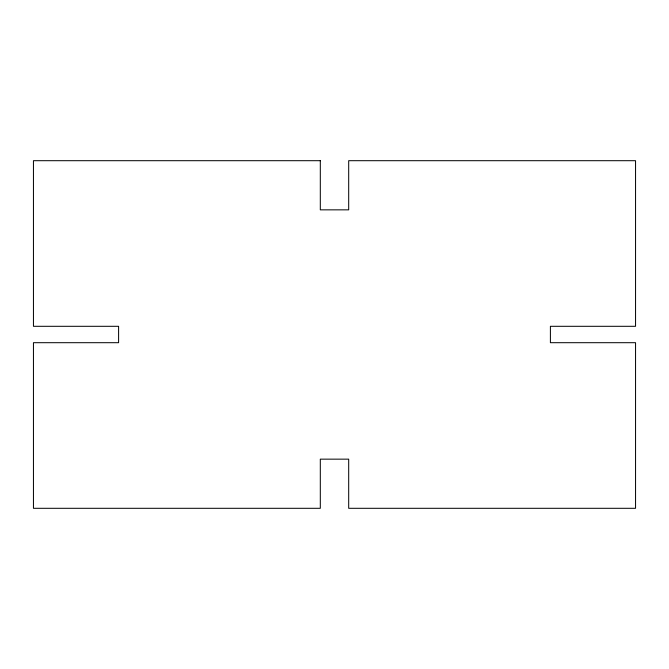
<?xml version="1.0" encoding="UTF-8"?>
<svg xmlns="http://www.w3.org/2000/svg" width="669" height="669" viewBox="0 0 669 669"><rect width="100%" height="100%" fill="white"/><g stroke="black" fill="none" stroke-linecap="round" stroke-linejoin="round"><path stroke-width="1" d="M320.309 160.694L33.45 160.694L33.45 326.305L118.597 326.305L118.597 342.695L33.45 342.695L33.45 508.306L320.309 508.306L320.309 459.151L348.691 459.151L348.691 508.306L635.55 508.306L635.55 342.695L550.403 342.695L550.403 326.305L635.55 326.305L635.55 160.694L348.691 160.694L348.691 209.849L320.309 209.849L320.309 160.694"/></g></svg>
